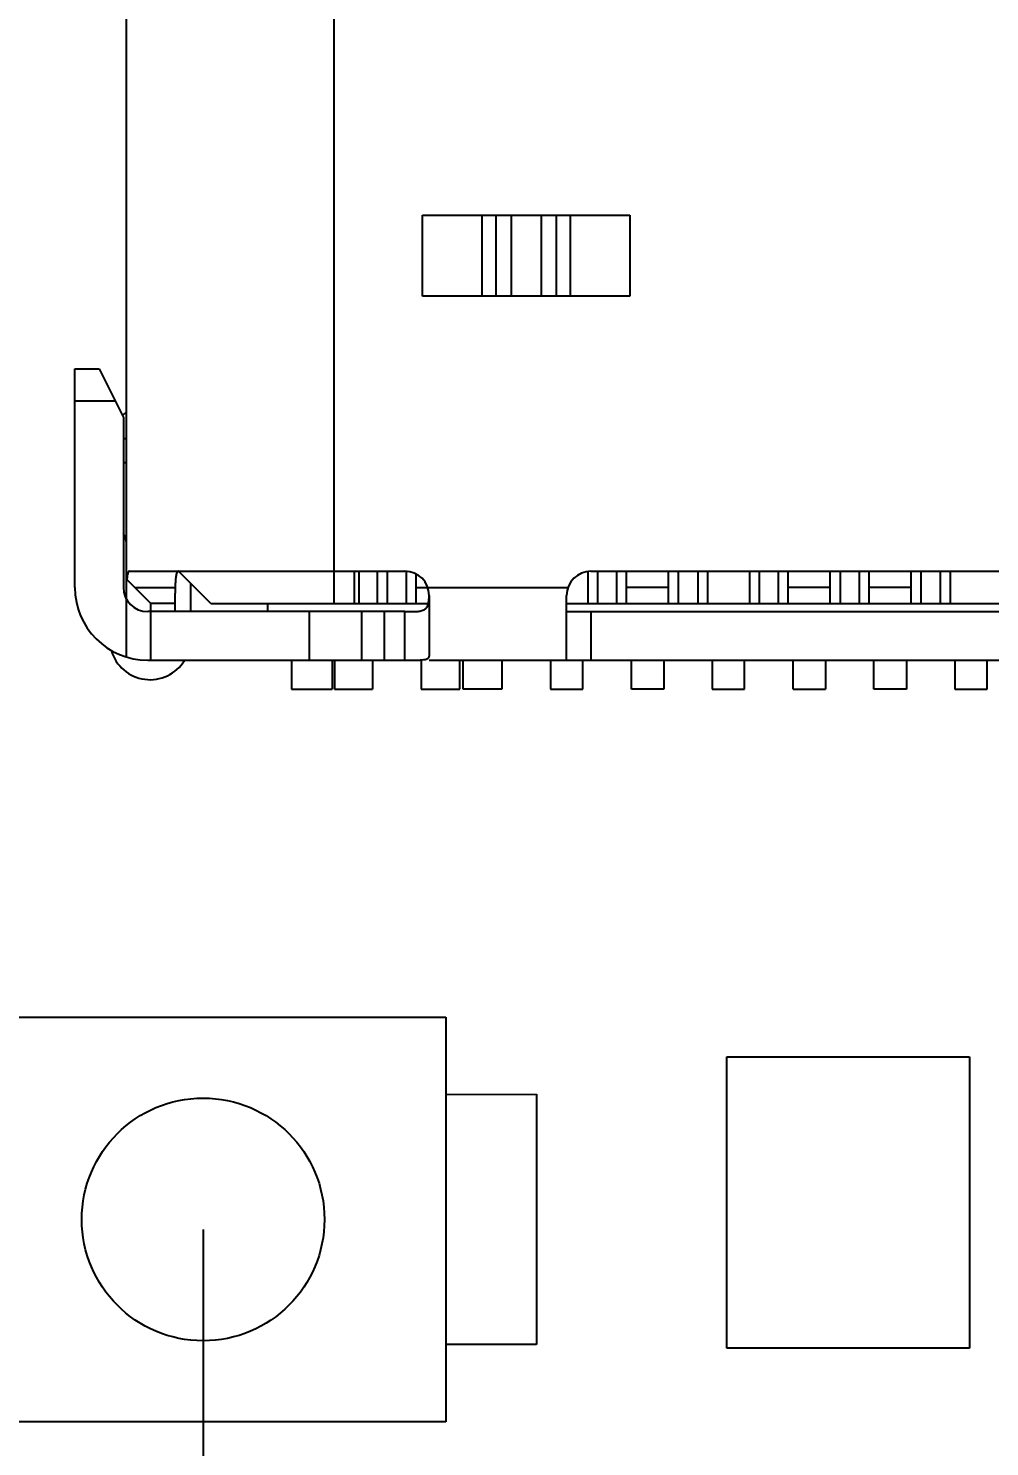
# Model space of a CAD drawing. Header units: inches. Extents: x -50 to 45.5, y -47 to 21.5.
# Drawn here: x -20.75 to -14.8, y -12.74 to -3.98 of the extents above; entities that cross this region are included whole.
import ezdxf

# ---------------------------------------------------------------- set-up
doc = ezdxf.new("R2010")
doc.units = ezdxf.units.IN
doc.header["$LTSCALE"] = 1.21
doc.header["$MEASUREMENT"] = 0
doc.header["$PDMODE"] = 3
doc.header["$PDSIZE"] = 0.3125
doc.layers.get('0').update_dxf_attribs({"linetype": 'CONTINUOUS'})
doc.layers.get('Defpoints').update_dxf_attribs({"linetype": 'CONTINUOUS'})
doc.layers.add('DIM', color=3, linetype='CONTINUOUS')
doc.styles.get("Standard").update_dxf_attribs({"font": 'txt', "width": 0.8})
doc.dimstyles.get("Standard").update_dxf_attribs({"dimtxt": 0.15625, "dimasz": 0.1875, "dimexe": 0.125, "dimexo": 0.0625, "dimgap": 0.09, "dimtad": 0, "dimtih": 1, "dimtoh": 1, "dimzin": 4, "dimdsep": 46, "dimtxsty": 'STANDARD', "dimblk": '_FILLED', "dimblk1": '_FILLED', "dimblk2": '_FILLED', "dimcen": 0.09, "dimazin": 1, "dimtp": 0.01, "dimtm": 0.01, "dimtfac": 1, "dimtofl": 0, "dimtmove": 0, "dimatfit": 3, "dimldrblk": '_FILLED', "dimfxl": 1, "dimtolj": 1, "dimtzin": 4, "dimarcsym": 0})

# ---------------------------------------------------------------- blocks, each defined once
blk = doc.blocks.new('_FILLED')
at = {"color": 0, "linetype": 'ByBlock'}
blk.add_solid([(0, 0), (-1, 0.1667), (-1, -0.1667)], dxfattribs=at)
blk = doc.blocks.new('*D25')
at = {"layer": 'Defpoints', "color": 0}
for p in [(-19.6648, -11.3349), (-11.6828, -11.3332), (-11.6828, -26.9654)]:
    blk.add_point(p, dxfattribs=at)
at = {"layer": 'DIM', "color": 0, "lineweight": -2}
for p, q in [((-19.6648, -11.3974), (-19.6648, -27.0904)), ((-11.6828, -11.3957), (-11.6828, -27.0904)), ((-18.6648, -26.9654), (-16.9638, -26.9654)), ((-12.6828, -26.9654), (-14.3838, -26.9654))]:
    blk.add_line(p, q, dxfattribs=at)
at = {"layer": 'DIM', "color": 0, "lineweight": -2, "rotation": 180}
blk.add_blockref('_FILLED', (-19.6648, -26.9654), dxfattribs=at)
at = {"layer": 'DIM', "color": 0, "lineweight": -2}
blk.add_blockref('_FILLED', (-11.6828, -26.9654), dxfattribs=at)
at = {"layer": 'DIM', "color": 0, "insert": (-15.6738, -26.9654), "char_height": 1, "attachment_point": 5}
blk.add_mtext('\\A1;7.98', dxfattribs=at)
blk = doc.blocks.new('*D28')
at = {"layer": 'Defpoints', "color": 0}
for p in [(-23.6787, -1.605), (-30.3138, -25.1016), (-7.6644, -25.1016)]:
    blk.add_point(p, dxfattribs=at)
at = {"layer": 'DIM', "color": 0, "lineweight": -2}
for p, q in [((-23.7412, -1.605), (-30.4388, -1.605)), ((-30.3138, -2.605), (-30.3138, -11.73)), ((-30.3138, -24.1016), (-30.3138, -14.9766)), ((-7.7269, -25.1016), (-30.4388, -25.1016))]:
    blk.add_line(p, q, dxfattribs=at)
for p, rotation in [((-30.3138, -1.605), 90), ((-30.3138, -25.1016), 270)]:
    blk.add_blockref('_FILLED', p, dxfattribs=dict(at, rotation=rotation))
at = {"layer": 'DIM', "color": 0, "insert": (-30.3138, -13.3533), "char_height": 1, "attachment_point": 5, "rotation": 90}
blk.add_mtext('\\A1;23.50', dxfattribs=at)

msp = doc.modelspace()

# ---------------------------------------------------------------- linework, layer by layer
at = {"color": 7, "linetype": 'Continuous'}
for p, q in [((-20.1375, -7.3794), (-20.1375, -0.3494)), ((-18.8575, -0.3494), (-18.8575, -7.5294)), ((-18.3078, -5.6294), (-18.3078, -5.1294)), ((-18.3078, -5.1294), (-17.0273, -5.1294)), ((-17.9416, -5.1294), (-17.9416, -5.6294)), ((-17.853, -5.6294), (-17.853, -5.1294)), ((-17.7615, -5.1294), (-17.7615, -5.6294)), ((-17.5735, -5.6294), (-17.5735, -5.1294)), ((-17.482, -5.1294), (-17.482, -5.6294)), ((-17.3934, -5.6294), (-17.3934, -5.1294)), ((-17.0273, -5.1294), (-17.0273, -5.6294)), ((-17.0273, -5.6294), (-18.3078, -5.6294)), ((-20.4575, -7.4294), (-20.4575, -6.0794)), ((-20.4575, -6.0794), (-20.3075, -6.0794)), ((-20.3075, -6.0794), (-20.1575, -6.3794)), ((-20.2075, -6.2794), (-20.4575, -6.2794)), ((-20.1575, -6.3794), (-20.1575, -7.4294)), ((-20.1575, -6.5094), (-20.1375, -6.5094)), ((-20.1375, -6.6594), (-20.1575, -6.6594)), ((-20.1218, -7.3294), (-18.4175, -7.3294)), ((-19.6175, -7.5294), (-19.8175, -7.3294)), ((-18.73, -7.5294), (-18.73, -7.3294)), ((-18.7, -7.5294), (-18.7, -7.3294)), ((-18.5875, -7.5294), (-18.5875, -7.3294)), ((-18.5275, -7.3294), (-18.5275, -7.5294)), ((-18.4075, -7.5294), (-18.4075, -7.3309)), ((-18.3475, -7.5294), (-18.3475, -7.3486)), ((-17.2875, -7.3325), (-17.2875, -7.5294)), ((-17.2675, -7.3294), (-14.0675, -7.3294)), ((-17.2275, -7.3294), (-17.2275, -7.5294)), ((-17.1075, -7.5294), (-17.1075, -7.3294)), ((-17.0475, -7.5294), (-17.0475, -7.3294)), ((-16.7875, -7.5294), (-16.7875, -7.3294)), ((-16.7275, -7.3294), (-16.7275, -7.5294)), ((-16.6075, -7.3294), (-16.6075, -7.5294)), ((-16.5475, -7.3294), (-16.5475, -7.5294)), ((-16.2875, -7.3294), (-16.2875, -7.5294)), ((-16.2275, -7.3294), (-16.2275, -7.5294)), ((-16.1075, -7.5294), (-16.1075, -7.3294)), ((-16.0475, -7.5294), (-16.0475, -7.3294)), ((-15.7875, -7.5294), (-15.7875, -7.3294)), ((-15.7275, -7.3294), (-15.7275, -7.5294)), ((-15.6075, -7.5294), (-15.6075, -7.3294)), ((-15.5475, -7.5294), (-15.5475, -7.3294)), ((-15.2875, -7.5294), (-15.2875, -7.3294)), ((-15.2275, -7.3294), (-15.2275, -7.5294)), ((-15.1075, -7.3294), (-15.1075, -7.5294)), ((-15.0475, -7.3294), (-15.0475, -7.5294)), ((-20.1375, -7.8602), (-20.1375, -7.381)), ((-19.9875, -7.5294), (-20.1358, -7.381)), ((-20.0875, -7.4294), (-19.8371, -7.4294)), ((-19.8371, -7.4294), (-19.8375, -7.4656)), ((-19.7423, -7.4045), (-19.7423, -7.5794)), ((-18.3475, -7.4294), (-17.4089, -7.4294)), ((-16.7875, -7.4294), (-17.0475, -7.4294)), ((-15.7875, -7.4294), (-16.0475, -7.4294)), ((-15.2875, -7.4294), (-15.5475, -7.4294)), ((-19.9875, -7.8794), (-19.9875, -7.5294)), ((-19.8375, -7.5294), (-19.9875, -7.5294)), ((-19.8375, -7.5794), (-19.8375, -7.4656)), ((-19.6175, -7.5294), (-18.2737, -7.5294)), ((-19.2675, -7.5294), (-19.2675, -7.5794)), ((-18.2675, -7.4794), (-18.2675, -7.8536)), ((-17.4175, -7.8794), (-17.4175, -7.4794)), ((-17.4175, -7.5294), (-13.9175, -7.5294)), ((-18.4175, -7.5794), (-20.0075, -7.5794)), ((-19.0073, -7.8794), (-19.0073, -7.5794)), ((-18.6864, -7.5794), (-18.6864, -7.8794)), ((-18.5459, -7.5794), (-18.5459, -7.8794)), ((-18.4175, -7.8794), (-18.4175, -7.5794)), ((-17.4175, -7.5794), (-13.9175, -7.5794)), ((-17.2675, -7.5794), (-17.2675, -7.8794)), ((-20.0075, -7.8794), (-18.4175, -7.8794)), ((-19.1175, -7.8794), (-19.1175, -8.0575)), ((-18.8675, -7.8794), (-18.8675, -8.0575)), ((-18.8525, -7.8794), (-18.8525, -8.0575)), ((-18.6175, -7.8794), (-18.6175, -8.0575)), ((-18.3175, -7.8794), (-18.3175, -8.0575)), ((-18.2675, -7.8794), (-13.0675, -7.8794)), ((-18.0775, -8.0575), (-18.0775, -7.8794)), ((-18.0575, -8.0575), (-18.0575, -7.8794)), ((-17.8175, -7.8794), (-17.8175, -8.0575)), ((-17.5175, -7.8794), (-17.5175, -8.0575)), ((-17.3175, -8.0575), (-17.3175, -7.8794)), ((-17.0175, -8.0575), (-17.0175, -7.8794)), ((-16.8175, -7.8794), (-16.8175, -8.0575)), ((-16.5175, -7.8794), (-16.5175, -8.0575)), ((-16.3175, -8.0575), (-16.3175, -7.8794)), ((-16.0175, -8.0575), (-16.0175, -7.8794)), ((-15.8175, -7.8794), (-15.8175, -8.0575)), ((-15.5175, -8.0575), (-15.5175, -7.8794)), ((-15.3175, -7.8794), (-15.3175, -8.0575)), ((-15.0175, -7.8794), (-15.0175, -8.0575)), ((-14.8175, -8.0575), (-14.8175, -7.8794)), ((-19.1175, -8.0575), (-18.8675, -8.0575)), ((-18.8525, -8.0575), (-18.6175, -8.0575)), ((-18.3175, -8.0575), (-18.0775, -8.0575)), ((-17.8175, -8.0575), (-18.0575, -8.0575)), ((-17.5175, -8.0575), (-17.3175, -8.0575)), ((-16.8175, -8.0575), (-17.0175, -8.0575)), ((-16.5175, -8.0575), (-16.3175, -8.0575)), ((-16.0175, -8.0575), (-15.8175, -8.0575)), ((-15.3175, -8.0575), (-15.5175, -8.0575)), ((-15.0175, -8.0575), (-14.8175, -8.0575)), ((-21.1645, -10.0852), (-18.1645, -10.0845)), ((-18.1645, -10.0845), (-18.1639, -12.5845)), ((-16.4266, -10.3309), (-14.9266, -10.3306)), ((-16.4262, -12.1309), (-16.4266, -10.3309)), ((-14.9266, -10.3306), (-14.9262, -12.1306)), ((-18.1644, -10.5619), (-17.6038, -10.5618)), ((-17.6038, -10.5618), (-17.6034, -12.1069)), ((-17.6034, -12.1069), (-18.164, -12.107)), ((-14.9262, -12.1306), (-16.4262, -12.1309)), ((-18.1639, -12.5845), (-21.1639, -12.5852))]:
    msp.add_line(p, q, dxfattribs=at)
msp.add_circle((-19.6647, -11.3348), 0.75, dxfattribs=at)
for centre, radius, start, end in [((-19.9925, -6.5497), 0.25, 125.97662, 133.89411), ((-20.2875, -7.1715), 0.15, 0, 29.90413), ((-18.4175, -7.4794), 0.15, 360, 90), ((-17.2675, -7.4794), 0.15, 90, 180), ((-20.0075, -7.4294), 0.45, 180, 270), ((-20.0075, -7.4294), 0.15, 180, 270), ((-19.9923, -7.7497), 0.25, 196.54718, 328.19968)]:
    msp.add_arc(centre, radius, start, end, dxfattribs=at)
for points, knots in [([(-20.1218, -7.3294), (-20.1227, -7.3294), (-20.1249, -7.3301), (-20.1274, -7.333), (-20.1295, -7.3373), (-20.1322, -7.346), (-20.1344, -7.3608), (-20.1354, -7.3737), (-20.1358, -7.381)], [0, 0, 0, 0, 0.051433, 0.114614, 0.198858, 0.307852, 0.603687, 1, 1, 1, 1]), ([(-19.8169, -7.3294), (-19.8186, -7.3294), (-19.8226, -7.3308), (-19.8269, -7.3366), (-19.8301, -7.3452), (-19.8327, -7.3568), (-19.8346, -7.3713), (-19.8364, -7.3958), (-19.8369, -7.4155), (-19.8371, -7.4294)], [0, 0, 0, 0, 0.049616, 0.111441, 0.196225, 0.307395, 0.445244, 0.608385, 1, 1, 1, 1]), ([(-18.4175, -7.5794), (-18.4064, -7.5794), (-18.3848, -7.5794), (-18.3536, -7.579), (-18.3256, -7.5768), (-18.3013, -7.5706), (-18.2825, -7.5563), (-18.2726, -7.5343), (-18.2687, -7.5082), (-18.268, -7.4894), (-18.2678, -7.4794)], [0, 0, 0, 0, 0.152602, 0.297784, 0.428103, 0.539743, 0.638055, 0.740995, 0.861835, 1, 1, 1, 1]), ([(-18.4175, -7.8794), (-18.4076, -7.8794), (-18.3883, -7.8794), (-18.3602, -7.8793), (-18.3344, -7.8788), (-18.3118, -7.8775), (-18.2933, -7.8749), (-18.2792, -7.8707), (-18.2695, -7.8636), (-18.2675, -7.8567), (-18.2675, -7.8536)], [0, 0, 0, 0, 0.18458, 0.362276, 0.525448, 0.668067, 0.785326, 0.875135, 0.941753, 1, 1, 1, 1])]:
    msp.add_open_spline(points, degree=3, knots=knots, dxfattribs=at)

# ---------------------------------------------------------------- dimensions: what is measured, and where the dimension line sits
at = {"layer": 'DIM'}
dim = msp.add_linear_dim(base=(-30.3138, -25.1016), p1=(-23.6787, -1.605), p2=(-7.6644, -25.1016), angle=90, dimstyle='STANDARD', override={"dimtxt": 1, "dimasz": 1, "dimtih": 0, "dimtoh": 0, "dimzin": 0, "dimcen": 0.198, "dimadec": 0, "dimazin": 0, "dimtp": 0, "dimtm": 0, "dimtdec": 4, "dimtzin": 0}, dxfattribs=at)
dim.commit()
dim.dimension.update_dxf_attribs({"geometry": '*D28', "text_midpoint": (-30.3138, -13.3533)})
dim = msp.add_linear_dim(base=(-11.6828, -26.9654), p1=(-19.6648, -11.3349), p2=(-11.6828, -11.3332), dimstyle='STANDARD', override={"dimtxt": 1, "dimasz": 1, "dimtih": 0, "dimtoh": 0, "dimzin": 0, "dimcen": 0.198, "dimadec": 0, "dimazin": 0, "dimtp": 0, "dimtm": 0, "dimtdec": 4, "dimtzin": 0}, dxfattribs=at)
dim.commit()
dim.dimension.update_dxf_attribs({"geometry": '*D25', "text_midpoint": (-15.6738, -26.9654)})

doc.saveas('drawing.dxf')
